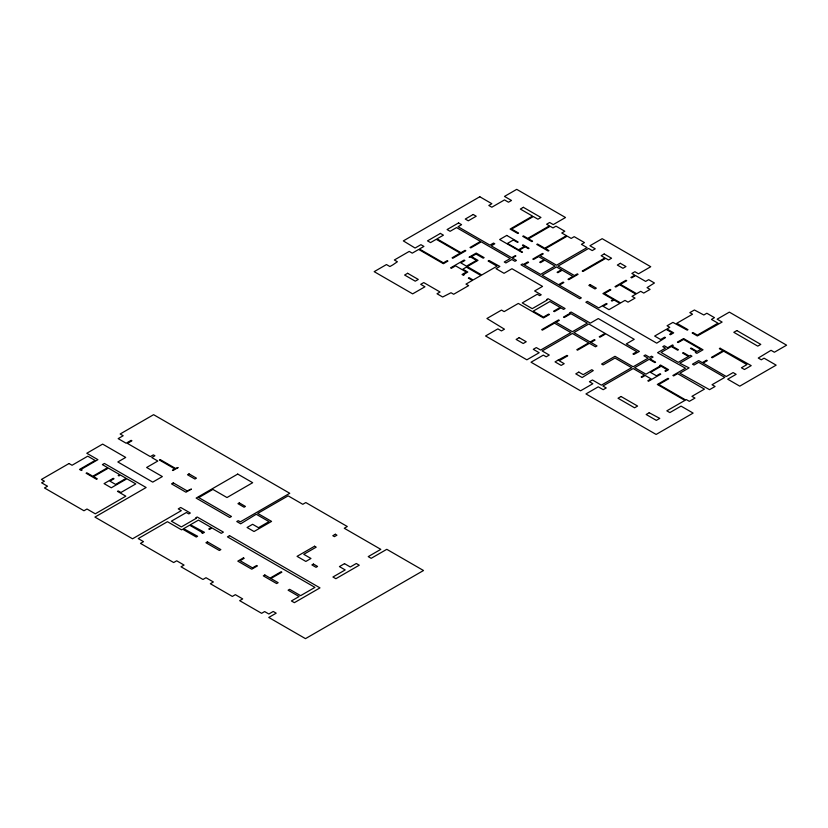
<?xml version="1.0" encoding="UTF-8"?>
<svg xmlns="http://www.w3.org/2000/svg" width="828" height="828" viewBox="0 0 828 828"><rect width="100%" height="100%" fill="white"/><g stroke="black" fill="none" stroke-linecap="round" stroke-linejoin="round"><path stroke-width="1.24" d="M479.795 196.753L403.329 240.896L415.076 248.038L420.903 244.674L423.926 246.423L419.444 249.011L443.404 262.838L447.182 260.654L447.938 261.089L443.404 263.708L418.689 249.445L412.261 253.151L409.239 251.401L394.345 260.002L397.378 261.751L392.938 264.805L389.905 266.544L386.459 264.556L374.173 271.656L412.654 293.868L424.95 286.778L420.717 284.335L423.75 282.586L440.051 292.005L437.029 293.754L442.669 297.004L451.022 292.739L453.672 294.261L468.627 285.629L465.978 284.107L472.343 280.433L468.348 278.115L469.103 277.68L473.099 279.988L480.913 275.486L466.423 267.113L462.831 269.183L467.799 272.05L463.576 274.492L464.187 274.844L463.432 275.279L462.055 274.492L466.299 272.039L455.586 265.86L451.353 268.303L450.587 267.868L464.146 260.044L464.901 260.478L460.772 262.859L466.474 266.15L476.493 260.375L470.79 257.084L469.062 257.208L476.214 253.078L484.132 257.643L483.2 258.181L476.038 254.051L471.546 256.639L478.004 260.375L467.23 266.585L481.772 274.989L497.038 266.171L488.106 261.017L489.048 260.478L499.853 266.45L496.013 268.665L504.035 273.302L511.952 268.727L542.547 286.395L534.629 290.959L541.212 294.768L539.701 295.637L537.269 294.24L522.261 302.903L532.228 308.658L547.246 299.995L546.552 299.591L548.064 298.722L565.079 308.544L563.568 309.413L560.898 307.881L554.346 311.659L553.59 311.224L560.142 307.436L549.895 301.516L533.211 311.152L543.468 317.072L548.674 314.06L549.43 314.495L543.468 317.942L518.328 303.431L504.159 311.618L501.509 310.086L486.926 318.501L504.459 329.192L501.426 330.931L497.866 328.871L485.57 335.971L526.867 359.818L539.163 352.718L533.294 349.323L536.316 347.584L540.622 350.068L570.885 332.597L554.522 323.148L542.433 330.124L541.678 329.679L558.579 319.929L559.335 320.364L556.033 322.268L572.396 331.717L587.3 323.117L570.927 313.667L564.251 317.528L563.495 317.093L570.171 313.232L569.612 312.912L571.123 312.032L590.364 323.137L598.282 318.563L634.227 339.325L626.31 343.899L639.371 351.434L633.824 354.456L632.934 353.939L636.804 351.703L605.837 333.829L599.99 337.203L599.234 336.768L605.082 333.384L588.811 323.986L573.907 332.597L590.188 341.995L594.328 339.604L595.084 340.039L590.944 342.43L597.019 345.938L595.508 346.808L589.433 343.299L577.551 350.161L576.795 349.716L588.677 342.864L572.396 333.467L542.133 350.937L549.254 355.046L546.232 356.796L543.334 355.119L531.038 362.219L580.552 390.816L592.848 383.716L589.412 381.729L592.434 379.98L601.376 385.144L631.64 367.673L614.987 358.058L603.115 364.91L601.604 364.041L614.987 356.309L633.151 366.794L648.055 358.193L643.905 355.802L645.416 354.933L649.566 357.323L651.522 356.195L653.044 357.065L649.897 358.876L655.6 362.178L654.855 362.602L649.152 359.311L634.662 367.673L645.954 374.194L660.444 365.831L659.771 365.438L660.516 365.013L668.569 369.661L665.671 371.337L664.915 370.903L667.078 369.661L661.168 366.245L650.518 372.393L656.428 375.798L660.009 373.738L660.765 374.173L648.552 381.222L647.796 380.787L651.077 378.893L645.167 375.477L641.886 377.371L641.162 376.957L644.443 375.063L633.151 368.543L602.887 386.014L606.231 387.949L603.208 389.688L598.251 386.831L585.955 393.931L656.128 434.441L693.119 413.089L681.051 406.124L669.852 412.592L666.83 410.843L684.911 400.41L657.318 384.471L667.958 378.334L668.713 378.769L658.829 384.471L685.667 399.965L686.319 399.593L689.341 401.332L694.971 398.082L691.949 396.343L704.431 389.129L677.594 373.635L673.63 375.933L672.874 375.498L685.501 368.201L657.577 352.697L665.412 348.174L662.783 346.653L664.294 345.783L667.689 347.739L672.512 344.955L673.257 345.39L672.036 346.094L678.401 349.768L677.646 350.203L671.28 346.528L661.075 352.428L678.256 362.353L688.472 356.454L682.551 353.038L683.317 352.604L689.227 356.019L690.417 355.326L691.929 356.195L679.767 363.223L689.093 367.88L679.86 373.2L709.544 389.677L715.081 386.479L712.049 384.73L724.779 377.382L698.697 362.322L693.999 365.034L692.487 364.165L698.697 360.584L702.299 362.654L706.563 360.19L707.319 360.625L703.055 363.099L726.291 376.512L733.111 372.579L736.133 374.318L727.698 379.193L739.756 386.159L776.146 365.148L764.078 358.182L761.294 359.797L758.272 358.048L771.044 350.316L774.377 352.242L786.6 345.183L729.344 312.135L717.131 319.184L722.109 322.061L697.342 335.971L692.146 332.97L692.901 332.535L697.342 335.092L717.99 323.179L711.449 319.401L714.471 317.652L706.843 313.243L703.821 314.992L694.413 309.993L689.827 312.632L692.529 314.195L676.828 323.262L687.985 329.699L687.23 330.134L672.926 322.392L667.068 325.777L669.769 327.339L666.944 328.964L673.692 332.856L670.401 334.76L669.645 334.315L672.181 332.856L666.188 329.399L654.658 336.064L660.64 339.521L664.729 337.162L665.495 337.596L656.728 343.165L585.862 302.251L587.373 301.371L598.716 307.923L606.396 303.483L607.152 303.917L603.084 306.267L608.963 309.662L619.882 303.358L614.003 299.964L612.068 301.081L611.312 300.647L613.248 299.529L602.929 293.567L610.101 289.427L610.857 289.862L604.44 293.567L620.638 302.913L625.005 300.398L628.028 302.148L635.035 298.101L632.012 296.352L635.863 294.126L619.665 284.77L615.773 287.026L615.018 286.591L625.968 280.257L626.734 280.702L620.42 284.335L636.618 293.692L640.717 291.321L643.739 293.071L650.083 289.407L647.061 287.658L654.43 282.99L648.666 279.657L645.643 281.406L635.573 275.589L631.64 277.866L630.884 277.421L634.817 275.155L631.867 273.447L634.89 271.708L638.502 273.789L650.736 266.73L602.173 238.692L589.94 245.75L595.249 248.824L592.227 250.573L588.563 248.452L558.031 266.078L574.435 275.548L577.313 273.882L578.068 274.316L568.753 279.698L567.998 279.264L572.914 276.417L562.171 270.207L557.824 272.712L557.099 272.298L561.436 269.793L556.519 266.947L542.133 275.258L558.538 284.718L563.081 282.1L563.837 282.534L559.293 285.163L581.328 297.883L579.817 298.753L520.998 264.794L522.509 263.925L523.451 264.463L527.86 261.917L528.616 262.352L524.207 264.898L540.622 274.378L555.008 266.078L544.762 260.158L540.425 262.673L539.67 262.238L544.017 259.733L538.583 256.597L533.522 259.516L532.766 259.081L542.526 253.451L543.282 253.885L540.094 255.728L556.519 265.208L587.052 247.582L581.432 244.332L584.454 242.583L574.197 236.663L571.175 238.412L567.211 236.125L545.528 248.638L548.943 250.615L548.188 251.05L536.751 244.446L537.507 244.012L544.772 248.203L566.455 235.69L561.777 232.989L564.799 231.24L556.012 226.168L552.98 227.907L550.175 226.292L528.492 238.806L532.59 241.176L531.835 241.61L522.706 236.332L523.462 235.897L527.736 238.371L549.419 225.858L546.625 224.243L549.647 222.494L553.27 224.585L565.503 217.516L516.724 189.353L504.49 196.422L511.497 200.469L508.475 202.218L504.49 199.91L491.832 207.217L488.81 205.468L491.853 203.709L479.795 196.753M440.403 233.413L427.507 240.865L430.529 242.604L436.252 239.302L460.202 253.13L452.098 257.818L452.854 258.253L465.853 250.749L465.098 250.315L460.958 252.695L437.008 238.868L443.425 235.162L440.403 233.413M458.567 222.929L447.089 229.553L450.111 231.302L456.549 227.586L480.499 241.414L470.014 247.479L470.77 247.914L481.254 241.848L510.214 258.564L504.262 262L505.908 262.952L511.859 259.516L514.954 261.306L516.465 260.437L512.335 258.046L515.916 255.976L515.306 255.624L511.725 257.694L491.211 245.854L494.792 243.784L493.529 243.059L489.948 245.129L458.06 226.717L461.589 224.678L458.567 222.929M473.192 214.483L465.264 219.058L468.296 220.807L476.214 216.232L473.192 214.483M69.014 463.525L41.4 479.464L44.422 481.213L41.628 482.827L47.506 486.212L44.474 487.961L83.97 510.762L86.992 509.013L95.292 513.805L125.825 496.179L117.472 491.356L118.228 490.921L120.94 492.484L135.792 483.914L126.891 478.781L111.283 487.785L104.069 483.624L113.27 478.315L114.026 478.75L109.896 481.13L115.599 484.421L126.135 478.336L120.433 475.044L118.932 475.914L118.176 475.479L119.677 474.61L108.396 468.099L93.543 476.669L97.321 478.853L96.565 479.288L86.102 473.243L86.857 472.809L92.788 476.235L107.64 467.665L102.382 464.622L104.411 463.452L146.132 487.516L94.92 517.076L132.532 538.8L181.301 510.648L178.258 508.889L180.701 507.471L190.326 513.029L188.815 513.909L186.393 512.501L171.375 521.174L181.353 526.929L196.36 518.266L195.667 517.862L197.178 516.993L223.394 532.114L221.304 533.325L212.02 527.964L209.484 529.423L208.728 528.988L211.264 527.519L198.441 520.119L190.388 524.766L204.475 532.311L202.612 533.387L201.856 532.953L202.456 532.611L189.633 525.2L183.609 528.678L197.613 536.275L196.288 537.041L182.709 529.206L181.58 529.858L167.453 521.702L138.204 538.583L143.513 541.647L140.481 543.385L173.673 562.543L176.695 560.804L184.054 565.058L181.032 566.797L202.974 579.465L205.996 577.716L213.365 581.97L210.343 583.719L232.337 596.419L235.359 594.67L242.697 598.913L239.675 600.662L261.617 613.32L264.639 611.571L268.841 614.003L273.23 611.468L276.19 613.165L268.769 617.45L305.48 638.647L423.501 570.513L386.79 549.316L371.182 558.32L368.222 556.623L380.808 549.357L344.272 528.264L347.294 526.515L305.811 502.555L302.789 504.304L288.134 495.848L257.725 513.401L271.574 521.392L254.03 531.514L247.075 527.498L252.612 524.3L258.491 527.684L268.996 521.619L256.235 514.26L240.679 523.803L236.756 521.536L238.267 520.667L240.317 521.847L289.759 493.291L153.604 414.683L120.143 434.007L123.175 435.745L118.166 438.633L126.135 443.228L131.155 440.33L131.931 440.775L127.419 443.384L150.323 456.611L153.366 454.862L154.908 455.752L151.793 457.553L157.817 461.03L146.628 467.489L162.35 476.566L152.735 482.124L117.835 461.972L125.711 457.429L102.641 444.108L86.795 453.258L97.921 459.675L81.02 469.435L82.086 470.056L81.33 470.49L79.509 469.435L95.106 460.43L87.768 456.187L72.046 465.264L69.014 463.525M407.635 273.292L404.613 275.031L415.263 281.178L418.285 279.44L407.635 273.292M523.368 207.321L520.346 209.06L532.549 216.108L510.11 229.066L517.79 233.496L518.545 233.061L511.621 229.066L533.304 216.553L537.931 219.213L540.953 217.474L523.368 207.321M506.746 235.431L499.646 239.53L521.95 252.416L522.52 252.085L519.28 250.211L525.169 246.816L528.409 248.69L529.051 248.317L523.089 244.871L522.447 245.243L524.393 246.371L518.514 249.766L507.481 243.401L513.36 240.006L517.531 242.407L518.183 242.035L506.746 235.431M160.259 459.623L159.483 460.068L174.749 468.876L172.421 470.232L172.969 470.552L178.165 467.551L175.526 468.431L160.259 459.623M173.28 482.879L171.531 483.883L185.958 492.215L191.423 489.058L187.169 490.9L173.28 482.879M189.032 473.885L187.511 474.754L194.922 479.029L196.433 478.16L189.032 473.885M604.181 253.979L601.159 255.717L604.957 257.922L582.229 271.046L582.984 271.481L605.713 258.357L608.539 259.982L611.561 258.232L604.181 253.979M237.719 474.071L196.132 498.083L229.729 517.479L231.467 516.475L198.751 497.587L212.91 489.42L226.986 497.545L252.675 482.703L237.719 474.071M620.358 263.314L617.336 265.063L622.946 268.303L625.968 266.554L620.358 263.314M590.188 284.625L588.832 285.412L594.959 288.951L596.315 288.165L590.188 284.625M519.166 337.679L516.144 339.428L523.203 343.506L526.225 341.757L519.166 337.679M239.313 502.896L237.957 503.672L244.084 507.212L245.44 506.436L239.313 502.896M207.445 541.864L205.934 542.733L219.348 550.485L220.859 549.606L207.445 541.864M229.532 535.664L227.452 536.875L314.94 587.383L300.616 595.653L289.624 589.308L288.113 590.188L299.105 596.533L291.415 600.962L294.375 602.67L319.981 587.88L229.532 535.664M558.072 360.139L555.039 361.888L561.167 365.417L564.189 363.678L559.169 360.77L567.729 355.833L566.973 355.398L558.072 360.139M243.442 557.865L237.791 561.136L251.743 569.188L257.394 565.928L256.639 565.483L252.499 567.873L240.058 560.691L244.198 558.31L243.442 557.865M578.803 372.114L575.781 373.863L582.156 377.537L593.283 370.592L591.772 369.712L583.212 374.66L578.803 372.114M264.805 574.984L263.294 575.853L276.645 583.564L278.156 582.684L270.901 578.503L281.872 572.169L281.116 571.734L270.145 578.068L264.805 574.984M314.588 546.232L297.055 556.354L305.853 561.436L310.966 558.476L303.772 554.325L316.192 547.153L314.588 546.232M335.33 534.246L332.794 535.716L334.398 536.647L336.944 535.178L335.33 534.246M683.586 338.569L677.428 342.119L678.173 342.554L683.576 339.439L700.757 349.354L697.124 351.455L691.163 348.008L690.459 348.422L696.42 351.859L695.334 352.49L696.845 353.359L703.024 349.799L683.586 338.569M313.408 564.054L311.897 564.924L316.048 567.315L317.559 566.445L313.408 564.054M621.041 396.498L618.019 398.247L634.569 407.8L637.591 406.051L621.041 396.498M736.837 330.569L733.815 332.307L757.765 346.135L760.787 344.396L736.837 330.569M344.51 563.651L339.418 566.6L345.193 569.933L332.928 577.012L335.868 578.71L359.259 565.203L356.309 563.495L350.275 566.983L344.51 563.651M720.091 348.236L719.335 348.671L722.927 350.741L711.48 357.354L712.235 357.789L723.682 351.186L746.928 364.599L741.433 367.767L744.455 369.516L751.203 365.624L720.091 348.236M649.193 412.748L646.171 414.497L656.356 420.376L659.792 418.399L649.193 412.748"/></g></svg>
